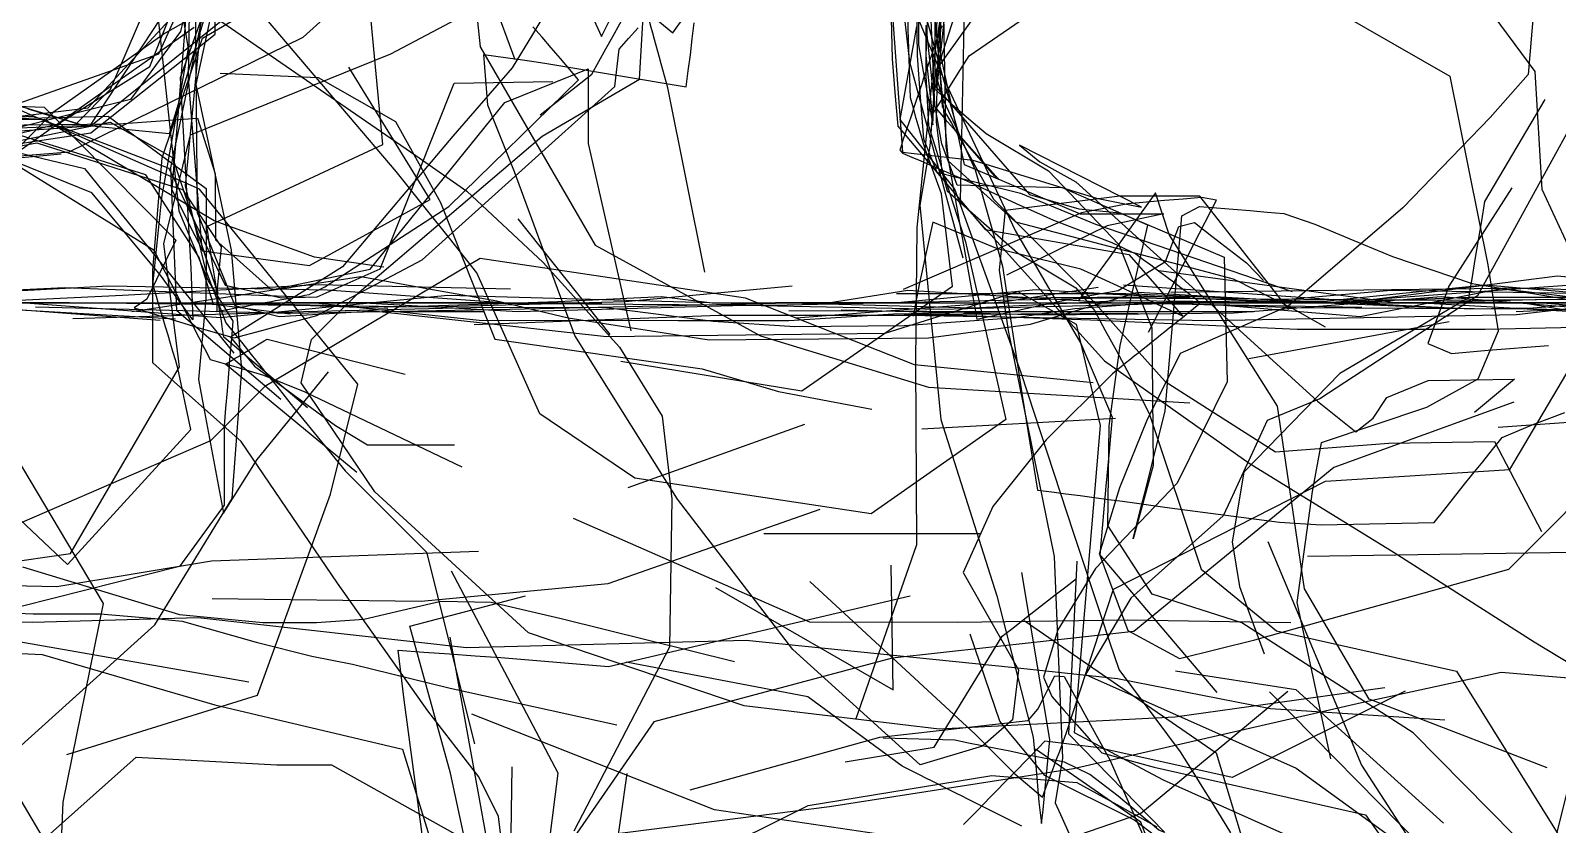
# Model space of a CAD drawing. Header units: metres. Extents: x 30 to 6769, y 117 to 5736.
# Drawn here: x 3719 to 4872, y 1116 to 1715 of the extents above; entities that cross this region are included whole.
import ezdxf

# ---------------------------------------------------------------- set-up
doc = ezdxf.new("R2010")
doc.units = ezdxf.units.M
doc.layers.add('FLOOR_0', color=1, linetype='Continuous')
doc.layers.add('FLOOR_1', color=2, linetype='Continuous')

msp = doc.modelspace()

# ---------------------------------------------------------------- linework, layer by layer
at = {"layer": 'FLOOR_0', "color": 3}
for points in [[(3546.9, 2335.2), (3762.4, 2300.9), (3823.4, 2268.7), (3867.5, 2237.8), (3935, 2174.9), (3945.7, 2119.7), (3912.7, 2072.2), (3853.5, 2069.3), (3825.2, 1933.8), (3833.2, 1852.4), (3838.6, 1799.6), (3838.6, 1763.8), (3836.1, 1720), (3826, 1595.5), (3829.9, 1587.7), (3833.8, 1580), (3837.6, 1572.3), (3841.5, 1564.5), (3845.4, 1556.8), (3849.3, 1549), (3929.9, 1537.9), (4021, 1587.8), (3959.7, 1687.9)], [(3618.2, 1615), (3740.2, 1645.1), (3809.4, 1688.4), (3822.8, 1721.9), (3834.7, 1747.9), (3843.6, 1757.9), (3852.5, 1767.8), (3861.3, 1777.8), (3870.2, 1787.8), (3879, 1797.7), (3917.1, 1805.1), (3996.2, 1780), (4119.5, 1831.2), (4255.1, 1922.3), (4216.2, 2044.4)], [(4284.6, 1922.5), (4133.1, 1810.9), (4069, 1771.9), (4055.4, 1736.6), (4058.7, 1703.3), (4145.6, 1553.4), (4270.4, 1484.8), (4397.2, 1446.2), (4594.5, 1434.4)], [(4352.6, 1813.3), (4405.9, 1685.3), (4462.7, 1564.5), (4512.4, 1479.2), (4536, 1423.5), (4533.7, 1397.5), (4531.3, 1371.4), (4528.9, 1345.3), (4526.6, 1319.3), (4547.9, 1262.4), (4586.9, 1241.1), (4643.7, 1255.3), (4707.6, 1273.1), (4771.5, 1290.8), (4835.4, 1308.6), (4920.6, 1393.9)], [(3655.1, 1644.1), (3762.9, 1657.2), (3851.6, 1753.5), (3842.4, 1794.8), (3837.4, 1800.7), (3835.3, 1782), (3833.2, 1763.2), (3855.8, 1727.6), (4010.3, 1621.1), (4048.8, 1594.2), (4106.5, 1540.2), (4164, 1476.3), (4196.3, 1424.2), (4203.6, 1361.8), (4201.8, 1249.7), (4129.6, 1110.7)], [(3928.5, 1430.6), (3865.3, 1484), (3864.4, 1490), (3863.5, 1496), (3862.5, 1502), (3861.6, 1507.9), (3860.7, 1513.9), (3859.8, 1519.9), (3858.9, 1525.8), (3858, 1531.8), (3857, 1537.8), (3856.1, 1543.7), (3855.2, 1549.7), (3854.3, 1555.7), (3853.4, 1561.7), (3852.4, 1567.6), (3985.4, 1629.5), (3972.8, 1763)], [(4839.7, 1107.4), (4763.2, 1185.1), (4633.9, 1268.2), (4566.2, 1289.8), (4532.8, 1341.6), (4533.7, 1416.9), (4542, 1477.5), (4562.9, 1568.4), (4498.5, 1596.8), (4418.9, 1598.8), (4413.1, 1614.4), (4407.3, 1630), (4402, 1659.3), (4397.7, 1758.8)], [(4409.5, 1727.4), (4403.7, 1672.6), (4403.2, 1646.5), (4404.6, 1634), (4406, 1621.5), (4407.4, 1609), (4411.5, 1594.3), (4464.4, 1547.5), (4508.5, 1521.1), (4522.7, 1504.1), (4530.8, 1489), (4538.9, 1474), (4547, 1458.9), (4555.1, 1443.9), (4564.1, 1425.4), (4603.1, 1308.7), (4660.1, 1262), (4795.9, 1231.7), (4879.5, 1097.4)], [(3538.9, 1664.7), (3729.6, 1657.5), (3829.1, 1557.1), (3807.1, 1512.6), (3797.6, 1506), (3822.8, 1498.2), (3848.1, 1490.5), (3873.1, 1483.3), (3893.9, 1489), (3914.8, 1494.7), (3935.6, 1500.3), (4015.1, 1542.3), (4160.5, 1673.2), (4163.7, 1701.3), (4170.9, 1709.5), (4178.2, 1717.6)], [(4827.5, 1415.9), (4898.2, 1421)], [(4064.7, 1100.5), (4036.1, 1257.4)]]:
    msp.add_lwpolyline(points, dxfattribs=at)
at = {"layer": 'FLOOR_0', "color": 5}
for points in [[(4178.2, 2313.6), (4093.5, 2187.8), (4082.9, 2154.3), (4078.1, 2146.4), (4073.4, 2138.5), (4068.7, 2130.6), (4063.9, 2122.6), (4059.2, 2114.7), (4054.5, 2106.8), (4049.7, 2098.9), (4004, 2083), (3911.6, 2098.2), (3869.9, 2129.5), (3860.6, 2115.3), (3863.4, 2075.1), (3850.6, 2017), (3824.4, 1887.3), (3957.1, 1800.9), (4052.4, 1782.4), (4085, 1693.5)], [(4423.4, 1543.6), (4383.1, 1691.7), (4376.5, 1750.9), (4408.5, 1779.7), (4496, 1820), (4515.1, 1856.2), (4486.6, 1879.9), (4458.2, 1903.6), (4308, 1932.6), (4211.7, 2022), (4167.3, 2061.6), (4063.5, 2094.8), (3964.3, 2084.1), (3821.9, 1962.9), (3845.9, 1871.4), (3962.5, 1794.9)], [(4307.8, 1299.3), (4432.7, 1183.9), (4462.4, 1154.2), (4483.3, 1136.4), (4485.9, 1143.4), (4488.5, 1150.4), (4491.1, 1157.3), (4493.8, 1164.3), (4496.4, 1171.3), (4499, 1178.3), (4501.6, 1185.2), (4537.1, 1293.5), (4697, 1375.2), (4836.1, 1383.9), (4911.7, 1511.5), (4951.1, 1722.6), (4992.8, 1926.5), (5100.8, 2076.2)], [(3935.1, 1778.3), (3820.9, 1713.6), (3736.7, 1653.8), (3671.8, 1588.4)], [(3860.8, 1759.3), (3832.3, 1679.7), (3840.3, 1536.1), (3841.9, 1497), (3817.5, 1530.6), (3765.6, 1592.9), (3644.4, 1642.1)], [(4113.4, 1737.8), (4098.3, 1712.5), (4083.1, 1687.2), (4038.1, 1635.6), (3954.8, 1537), (3870.3, 1483.9), (3888.5, 1462), (3949.7, 1417.2), (3973.7, 1402.5), (3974.8, 1402.5), (3975.9, 1402.5), (3977.1, 1402.5), (3978.2, 1402.5), (3979.4, 1402.5), (3980.5, 1402.5), (3981.6, 1402.5), (3982.8, 1402.5), (3983.9, 1402.5), (3985, 1402.5), (3986.2, 1402.5), (3987.3, 1402.5), (3988.4, 1402.5), (3989.6, 1402.5), (3990.7, 1402.5), (3991.8, 1402.5), (3993, 1402.5), (3994.1, 1402.5), (3995.2, 1402.5), (3996.4, 1402.5), (3997.5, 1402.5), (3998.7, 1402.5), (3999.8, 1402.5), (4000.9, 1402.5), (4002.1, 1402.5), (4003.2, 1402.5), (4004.3, 1402.5), (4005.5, 1402.5), (4006.6, 1402.5), (4007.7, 1402.5), (4008.9, 1402.5), (4010, 1402.5), (4011.1, 1402.5), (4012.3, 1402.5), (4013.4, 1402.5), (4014.6, 1402.5), (4015.7, 1402.5), (4016.8, 1402.5), (4018, 1402.5), (4019.1, 1402.5), (4020.2, 1402.5), (4021.4, 1402.5), (4022.5, 1402.5), (4023.6, 1402.5), (4024.8, 1402.5), (4025.9, 1402.5), (4027, 1402.5), (4028.2, 1402.5), (4029.3, 1402.5), (4030.5, 1402.5), (4031.6, 1402.5), (4032.7, 1402.5), (4033.9, 1402.5), (4035, 1402.5), (4036.1, 1402.5), (4037.3, 1402.5), (4038.4, 1402.5), (4039.5, 1402.5)], [(4893.4, 1525), (4860.7, 1595.5), (4855.4, 1684.5), (4814.3, 1740.2)], [(3641, 1615.4), (3724.2, 1630.6), (3834, 1595.3), (3863.2, 1552.2), (3860.3, 1520.7), (3860.1, 1503.4), (3863.3, 1504), (3866.5, 1504.6), (3869.6, 1505.1), (3872.8, 1505.7), (3875.9, 1506.3), (3879.1, 1506.9), (3882.3, 1507.4), (3885.4, 1508), (3888.6, 1508.6), (3891.7, 1509.2), (3894.9, 1509.7), (3898.1, 1510.3), (3901.2, 1510.9), (3904.4, 1511.5), (3907.5, 1512), (3910.7, 1512.6), (3913.8, 1513.2), (3917, 1513.8), (3920.2, 1514.3), (3923.3, 1514.9), (3926.5, 1515.5), (3929.6, 1516.1), (3941.5, 1521.8), (4035.1, 1582.5), (4133.1, 1678.3), (4126.3, 1686.3), (4119.4, 1694.4), (4112.5, 1702.4), (4105.6, 1710.4), (4098.7, 1718.4)], [(4625.6, 1109.4), (4618.4, 1121.2), (4611.1, 1132.9), (4603.9, 1144.6), (4596.7, 1156.4), (4587.5, 1170.6), (4541.2, 1233), (4534.3, 1253.5), (4527.5, 1274.1), (4520.7, 1294.6), (4513.8, 1315.1), (4507, 1335.6), (4467.3, 1456.9), (4417.3, 1595.8), (4376, 1648.3), (4388.6, 1718.5)], [(3690.5, 1644.1), (3786, 1645.1), (3845.5, 1649.4), (3858.8, 1607.3), (3859.1, 1557.3), (3880.2, 1538.5), (3901.3, 1519.7), (3975.7, 1535.2), (4077.4, 1661.1), (4140.4, 1686.6), (4140.4, 1658.4), (4140.4, 1630.1), (4172.6, 1488.8)], [(3986.2, 1536.7), (3933.8, 1544.2), (3857.9, 1571.7), (3729.6, 1648.2), (3601.3, 1647.9), (3562.7, 1641.7), (3551.4, 1638.2), (3540.2, 1634.8), (3528.9, 1631.3), (3517.7, 1627.8), (3506.4, 1624.4), (3495.2, 1620.9), (3483.9, 1617.5), (3425.1, 1559.1)], [(4392.2, 1414.6), (4538.4, 1422.7)], [(4103.4, 463.9), (4017.5, 474), (4013.6, 481), (4009.8, 488.1), (4005.9, 495.1), (4002.1, 502.2), (3998.2, 509.2), (3994.4, 516.3), (3990.5, 523.4), (3986.7, 530.4), (3982.8, 537.5), (3982.4, 549.6), (4007, 600.4), (4027.6, 754.3), (4040.3, 868.2), (4045.2, 892.8), (4050.1, 917.4), (4053.2, 984.3), (4053.2, 1076.4), (4036.4, 1154.6), (4005.6, 1265.6), (4093.1, 1288.5)], [(4787.1, 1194.5), (4655.6, 1203.3), (4539.9, 1225.8), (4460, 1234.4), (4259.6, 1254.9), (4048.5, 1249.2), (3845.9, 1271.8), (3721.1, 1268.3), (3657.6, 1269.7)], [(4469.5, 1269.8), (4614.5, 1170), (4640, 1085.9)], [(4570.6, 1105.4), (4552.3, 1119.3), (4485.2, 1152.9), (4451.1, 1193.8), (4428.8, 1259.6)], [(3669.1, 1050.9), (3799.2, 1166.7), (3905.2, 1161), (3946.5, 1161), (4070, 1091.9)], [(4145.5, 1049.9), (4306.4, 1130.1), (4445.2, 1152.9), (4509.4, 1147.5), (4539.5, 1130.8), (4569.6, 1114)]]:
    msp.add_lwpolyline(points, dxfattribs=at)
at = {"layer": 'FLOOR_0', "color": 1}
for points in [[(4164.9, 1465.8), (4301.6, 1443.4), (4415.4, 1522.5), (4407.2, 1592.2), (4394.7, 1625.8), (4392.5, 1633.6), (4390.3, 1641.4), (4388.1, 1649.1), (4385.9, 1656.9), (4383.6, 1664.7), (4381.9, 1716.2), (4381.9, 1758.2), (4383.4, 1794.4), (4415.4, 1866.8), (4395.3, 2005.5), (4383.7, 2101.7), (4375.1, 2161.1), (4375.1, 2185.8), (4392.5, 2205.5), (4492.6, 2165.5), (4601.2, 2122), (4713.8, 2100.3), (4816.1, 2105.2), (4916.8, 2136.1)], [(3665, 973.5), (3608.8, 1153.7), (3545.6, 1342.9), (3530.5, 1414.3), (3514.8, 1419.8), (3499, 1423.7), (3483.3, 1427.7), (3467.5, 1431.6), (3451.8, 1435.5), (3447.6, 1554.4), (3452.1, 1630.9), (3586.8, 1637.4), (3764.7, 1643.9), (3824.2, 1734.6), (3825.2, 1911.2), (3878.4, 2086.9), (3983.2, 2097.6), (3972.5, 2157.3)], [(4829.7, 937.5), (4863.5, 1075.7), (4880.6, 1144), (4896.8, 1325.3), (4925.1, 1545.3), (4911.7, 1717.8), (4887.6, 1823.7), (4829.3, 1906), (4674.3, 1859.8), (4558.3, 1830.8), (4443.8, 1795.1), (4412.6, 1766.7), (4409.1, 1744.2), (4405.7, 1721.7), (4402.2, 1699.3), (4388.6, 1566.6), (4387.4, 1465.3), (4388.3, 1327), (4342.4, 1195.7)], [(4694.9, 1850.6), (4627.2, 1848.1), (4606.3, 1860.3), (4585.4, 1872.5), (4564.5, 1884.7), (4438.1, 1799.6), (4418.8, 1773.9), (4402, 1725.1), (4412.1, 1617), (4463.1, 1571.1), (4587.5, 1538.4), (4627.4, 1528), (4633, 1525.2), (4638.5, 1522.4), (4644.1, 1519.6), (4649.6, 1516.8), (4655.2, 1514), (4660.8, 1511.3), (4666.3, 1508.5), (4671.9, 1505.7), (4696.8, 1491.6)], [(3621.8, 1614.3), (3779.4, 1646.2), (3826.6, 1619.7), (3856.1, 1531.1), (3860.7, 1517.3), (3854.7, 1535.3), (3848.8, 1553.3), (3838.6, 1679.4), (3840.1, 1780)], [(4123.7, 1769.5), (4150.4, 1711), (4162.7, 1735.6)], [(4424.4, 1744.1), (4421.1, 1586.8), (4530.3, 1466.1), (4639.4, 1388.8), (4748.9, 1321.2), (4854.6, 1253.8), (5003.7, 1163.4)], [(3814.4, 1735.9), (3831.3, 1579.4), (3853.4, 1526.5), (3872.1, 1496), (3871, 1482.9), (3869.9, 1469.7), (3868.8, 1456.5), (3867.7, 1443.3), (3866.6, 1430.2), (3865.5, 1417), (3865.5, 1356.9), (3831.8, 1310.8), (3664.3, 1268.3)], [(3700.3, 1617.2), (3842.8, 1718.1)], [(4407.3, 1719.1), (4401.9, 1704.3), (4401.2, 1702.1), (4400.5, 1699.9), (4399.7, 1697.7), (4399, 1695.5), (4398.3, 1693.3), (4397.5, 1691.1), (4396.8, 1688.9), (4396.1, 1686.8), (4395.3, 1684.6), (4394.6, 1682.4), (4393.9, 1680.2), (4393.1, 1678), (4392.4, 1675.8), (4391.7, 1673.6), (4391, 1671.4), (4390.2, 1669.2), (4389.5, 1667), (4388.8, 1664.8), (4388, 1662.6), (4387.3, 1660.4), (4386.6, 1658.2), (4385.8, 1656), (4385.1, 1653.8), (4384.4, 1651.6), (4383.6, 1649.4), (4382.9, 1647.2), (4382.2, 1645), (4381.4, 1642.9), (4380.7, 1640.7), (4380, 1638.5), (4379.3, 1636.3), (4378.5, 1634.1), (4377.8, 1631.9), (4377.1, 1629.7), (4376.3, 1627.5), (4375.6, 1625.3), (4377.8, 1622.8), (4384.6, 1619.9), (4391.4, 1617), (4398.3, 1614), (4405.1, 1611.1), (4411.9, 1608.2), (4418.7, 1605.3), (4428.5, 1600.9), (4441.1, 1595.2), (4453.7, 1589.4), (4466.3, 1583.7), (4478.9, 1578), (4491.6, 1572.2), (4535.8, 1555.3), (4553.9, 1546.9), (4559.5, 1542.6), (4565.2, 1538.4), (4570.9, 1534.1), (4576.5, 1529.9), (4582.2, 1525.6), (4587.8, 1521.4), (4593.5, 1517.1), (4599.2, 1512.9), (4602.2, 1509.1), (4598.9, 1506.5), (4595.6, 1503.8), (4592.3, 1501.2), (4589, 1498.5), (4585.7, 1495.9), (4582.4, 1493.2), (4579.1, 1490.6), (4575.8, 1488), (4572.5, 1485.3), (4569.2, 1482.7), (4565.9, 1480), (4562.6, 1477.4), (4559.3, 1474.8), (4556, 1472.1), (4552.7, 1469.5), (4549.4, 1466.8), (4546.1, 1464.2), (4542.8, 1461.5), (4539.5, 1458.9), (4536.2, 1456.3), (4486.2, 1406.3), (4445.8, 1356.1), (4423.6, 1306.2), (4465.2, 1232.6), (4460.7, 1194.8), (4438, 1174.9), (4391.1, 1161), (4294.8, 1248.1), (4207.9, 1361.5), (4130.3, 1485.2), (4084.8, 1608.8), (4064.7, 1659.1), (4061.6, 1697.5), (4070.7, 1696.2), (4079.8, 1694.9), (4088.9, 1693.6), (4097.9, 1692.3), (4109.1, 1690.6), (4214.4, 1672.9), (4215.9, 1685), (4217.5, 1697.1), (4219, 1709.2), (4220.5, 1721.3)], [(4370.1, 1726.8), (4377.7, 1623.7), (4386.6, 1622.7), (4395.5, 1621.7), (4404.3, 1620.7), (4413.2, 1619.7), (4422.1, 1618.7), (4430.9, 1617.7), (4524.2, 1588.8), (4558.1, 1582.2), (4465.9, 1628.8), (4481.3, 1616.4), (4508.6, 1601.2), (4612.6, 1507.1), (4691.1, 1435.5), (4719.9, 1412.4), (4732.9, 1422.7), (4743.3, 1438.3), (4774.6, 1451.2), (4839.8, 1452.2), (4809.5, 1426.9)], [(3575.1, 1644.1), (3721.3, 1650.8), (3823.8, 1611.5), (3866.4, 1523.1), (3887.7, 1518.4), (3908.9, 1513.6), (3935.7, 1514.3), (3983.3, 1535.4), (4039.3, 1675.7), (4113.8, 1677)], [(3915.3, 1501.2), (3857.6, 1508.6), (3846.7, 1544.1), (3806.3, 1606.6), (3711.7, 1636.3), (3639.8, 1620.8), (3642.1, 1613.1), (3742.4, 1622.3)], [(4837.7, 1596.8), (4790.1, 1522.5), (4774.3, 1479.2), (4792.2, 1471.6), (4819.8, 1474.1), (4865.5, 1477.6)], [(4157, 1486), (4087.5, 1573.2)], [(4521.6, 1449.5), (4386.7, 1462.9), (4259.2, 1513.4), (4058.7, 1543.4), (3896.2, 1446.7), (3855.1, 1405.5), (3662, 1322)], [(3856.4, 1286.6), (4014.4, 1284.6), (4155.4, 1297.8), (4315.4, 1354)], [(4683.4, 1318.6), (4916.6, 1322), (5030.5, 1251.6), (5162.4, 1214.6), (5260.9, 1214.6), (5352.1, 1183), (5474.6, 1082.8)], [(4018.9, 1080.2), (4001.4, 1210), (3996.9, 1247.4), (4016.3, 1246), (4035.6, 1244.7), (4055, 1243.3), (4074.4, 1241.9), (4155.8, 1235.2), (4383.4, 1288.5)], [(3614.2, 1279.4), (3721.4, 1275), (3772, 1275), (3792.6, 1273.1), (3813.2, 1271.3), (3833.8, 1269.4), (3889.6, 1253.6), (3931.7, 1243), (3962.5, 1236.8), (4036.2, 1218.9), (4162.1, 1191)], [(4467.8, 1114.6), (4463.3, 1116.9), (4458.8, 1119.1), (4454.2, 1121.4), (4449.7, 1123.7), (4445.2, 1125.9), (4440.7, 1128.2), (4436.1, 1130.5), (4431.6, 1132.7), (4427.1, 1135), (4422.6, 1137.2), (4418, 1139.5), (4413.5, 1141.8), (4409, 1144), (4404.5, 1146.3), (4400, 1148.6), (4395.4, 1150.8), (4390.9, 1153.1), (4386.4, 1155.3), (4381.9, 1157.6), (4377.3, 1159.9), (4306.2, 1212.2), (4169.1, 1238.4)], [(4217.4, 1142.1), (4360.6, 1181.7), (4472.6, 1194.3), (4479.9, 1202.8), (4484.1, 1211.2), (4488.3, 1219.7), (4492.6, 1228.2), (4499.7, 1227.7), (4516.9, 1196.1), (4534.1, 1164.6), (4582.8, 1054.2), (4577.7, 1066.9), (4572.7, 1079.6), (4567.6, 1092.3), (4562.5, 1104.9), (4557.5, 1117.6), (4478.1, 1172.8)], [(4668.6, 1216.3), (4557.4, 1123.9), (4511.4, 1108)], [(4731.3, 924.6), (4770.2, 1098.6), (4654.8, 1215.9)], [(3764.9, 1044.5), (3675.3, 1196.3)]]:
    msp.add_lwpolyline(points, dxfattribs=at)
at = {"layer": 'FLOOR_0', "color": 6}
for points in [[(4228.4, 1532.9), (4200.5, 1672.1), (4199.2, 1676.7), (4198, 1681.3), (4196.7, 1685.9), (4195.5, 1690.4), (4194.2, 1695), (4193, 1699.6), (4191.7, 1704.2), (4190.5, 1708.8), (4189.2, 1713.4), (4188, 1717.9), (4186.7, 1722.5), (4185.5, 1727.1), (4184.2, 1731.7), (4183, 1736.3), (4181.7, 1740.9), (4182.8, 1748.2), (4196, 1770.3), (4223.6, 1851), (4250.6, 1987)], [(4963.9, 1976.8), (4869.9, 1855.9), (4866, 1830), (4862, 1804.1), (4858, 1777.7), (4850.1, 1682.2), (4821.3, 1649.7), (4755.3, 1581.6), (4668.8, 1507.4), (4587.4, 1471.6), (4561.9, 1420.5), (4541.6, 1370), (4526.2, 1320), (4615, 1215.4)], [(4993.6, 1955.3), (4861.3, 1901.7), (4686.8, 1831), (4573.8, 1825.2), (4436.3, 1825.2), (4419.8, 1795.9), (4410.2, 1764.8), (4402, 1730.8), (4402, 1677.2), (4398.2, 1628.1), (4390.8, 1583.5), (4406.6, 1421.6), (4448.8, 1288.6), (4476.3, 1181.8), (4478.5, 1157.3), (4480.7, 1132.8), (4482.7, 1116.5), (4483.8, 1127), (4484.8, 1137.6), (4485.9, 1148.2), (4486.9, 1158.7), (4488, 1169.3), (4489, 1179.9), (4467.7, 1306.2)], [(4395.3, 1719.4), (4401.9, 1658.2), (4410, 1648.5), (4418, 1639.4), (4426.1, 1630.4), (4434.1, 1621.3), (4442.2, 1612.2), (4450.2, 1603.2), (4447.1, 1605.7), (4420.5, 1636.4), (4375.1, 1799.4)], [(3717.3, 1656.3), (3723.4, 1654.5), (3729.5, 1652.7), (3735.7, 1650.8), (3741.8, 1649), (3747.9, 1647.2), (3754, 1645.3), (3779.8, 1671.2), (3830.9, 1790)], [(4483.9, 1789.6), (4425.5, 1772.2), (4388.6, 1764.1), (4388.6, 1747.3), (4388.6, 1730.6), (4388.6, 1713.8), (4388.7, 1696.5), (4391.1, 1665.1), (4393.5, 1633.7), (4403.5, 1608.5), (4435.2, 1600.5), (4466.8, 1592.6), (4523.4, 1569.2), (4671.8, 1518.3)], [(4396.6, 1729.5), (4395.3, 1696.6), (4400, 1651.7), (4407, 1662.8), (4414, 1674), (4421, 1685.2), (4428, 1696.4), (4570.6, 1794.6)], [(3345.5, 1295.2), (3478.6, 1295.2), (3527.1, 1295.2), (3591.6, 1297.8), (3749.5, 1320.6), (3831.9, 1461.5), (3820.1, 1554.3), (3840, 1636.7), (3991.3, 1697.8), (4157.6, 1786)], [(3843.3, 1769.2), (3845.2, 1578.1), (3873.6, 1507.8), (3890.3, 1503.7), (3907, 1499.5), (3978.2, 1503.9), (4154.1, 1484.5), (4364.5, 1486.8), (4464.8, 1518.3), (4508.8, 1493.7), (4527, 1417.2), (4507.4, 1185.2), (4574.4, 1149.5), (4740.5, 1075.2)], [(3852, 1729.7), (3823.9, 1637.5), (3821.4, 1637.7), (3818.9, 1638), (3816.3, 1638.3), (3813.8, 1638.5), (3811.3, 1638.8), (3808.8, 1639), (3806.2, 1639.3), (3803.7, 1639.5), (3801.2, 1639.8), (3798.7, 1640), (3796.2, 1640.3), (3793.6, 1640.5), (3791.1, 1640.8), (3788.6, 1641), (3786.1, 1641.3), (3783.6, 1641.5), (3781, 1641.8), (3778.5, 1642), (3776, 1642.3), (3773.5, 1642.5), (3770.9, 1642.8), (3768.4, 1643), (3765.9, 1643.3), (3763.4, 1643.6), (3760.9, 1643.8), (3758.3, 1644.1), (3734.6, 1651.2), (3709.2, 1658.8)], [(3746.7, 1168.8), (3890.8, 1213.5), (3945.9, 1365.4), (3966.4, 1448.5), (3846.9, 1595.6), (3706.3, 1657.5), (3597.1, 1657.5), (3496.7, 1657.5), (3456.4, 1567.7)], [(4563.5, 1487.6), (4614.8, 1587.3), (4603.3, 1589.3), (4589.5, 1588.1), (4575.6, 1587), (4561.8, 1585.8), (4547.9, 1584.7), (4512.9, 1577.9), (4378.1, 1520)], [(4669.4, 1504.7), (4602.2, 1590.4), (4582.1, 1590.4), (4562, 1590.4), (4541.8, 1590.4), (4455.2, 1579.6), (4453, 1557.1), (4450.7, 1534.6), (4457.4, 1488.9), (4492.3, 1318.3), (4498.5, 1165.8), (4493, 1132.3), (4498.2, 1120.5), (4503.5, 1108.7), (4508.7, 1096.8), (4514, 1085), (4641.2, 1072), (4729, 1054.1), (4797.2, 1002.6)], [(3965.6, 1381.7), (3866.6, 1463.6), (3869.1, 1465.1), (3871.5, 1466.5), (3873.9, 1468), (3876.3, 1469.4), (3878.7, 1470.9), (3881.2, 1472.3), (3883.6, 1473.8), (3886, 1475.2), (3888.4, 1476.7), (3890.8, 1478.1), (3893.2, 1479.6), (3895.7, 1481), (3898.1, 1482.5), (4002.3, 1456)], [(3702.3, 1403.9), (3774.3, 1282.7), (3743.8, 1132.8), (3738, 995.9)], [(4236.6, 1294.7), (4370.6, 1217.5), (4369.2, 1311.7)], [(4419.3, 1099.8), (4235.8, 1126.9), (4052.6, 1199.2)], [(4332.3, 499.2), (4171.5, 563), (4153, 684.9), (4151.3, 697.9), (4149.7, 710.9), (4148.1, 723.9), (4115, 821.5), (4044.6, 876.1), (4026.9, 875.2), (4028.5, 883.9), (4030.1, 892.5), (4031.6, 901.1), (4033.2, 909.8), (4034.8, 918.4), (4036.3, 927), (4037.9, 935.7), (4039.5, 944.3), (4081.3, 1041.2), (4083, 1159.4)]]:
    msp.add_lwpolyline(points, dxfattribs=at)
at = {"layer": 'FLOOR_0', "color": 4}
for points in [[(4104, 1651.9), (4143.2, 1682.6), (4148.5, 1692.1), (4153.7, 1701.6), (4159, 1711.1), (4164.3, 1720.6), (4169.5, 1730), (4197.1, 1745.7), (4210.5, 1770), (4162.5, 1794.1), (4031.8, 1851.2), (3995.6, 1891.1), (3963.3, 1888.8), (3931, 1886.5), (3948.5, 1883.5), (3995.1, 1880.2)], [(4390.2, 1791.5), (4389.8, 1704.6), (4393.4, 1684.5), (4397.1, 1664.4), (4400.7, 1644.3), (4402, 1680.1), (4444.2, 1811.5)], [(3663.5, 1644.1), (3816.3, 1697.8), (3853.6, 1781.3)], [(3908.4, 1436.9), (3829.8, 1503.7), (3825.2, 1611.7), (3858.7, 1771.8)], [(3843.1, 1760.4), (3832.5, 1714.8), (3794.9, 1663.3), (3746.4, 1651.2), (3665.2, 1630.9)], [(4741.8, 1219.1), (4583.2, 1196.9), (4405.4, 1187.8), (4258.2, 1205.4), (4095.3, 1260.7), (3979.4, 1367), (3923.6, 1449.4), (3931.5, 1482.1), (3948.9, 1499.4), (3967.4, 1517.9), (4105.7, 1635.8), (4179.2, 1678.8), (4183.8, 1760.4)], [(4395.3, 1717.9), (4395.3, 1681.3), (4397.4, 1643.8), (4410.1, 1602.5), (4425.3, 1555.8), (4455.6, 1421.6), (4354.1, 1350.5), (4175.6, 1377.4), (4103.8, 1426), (4056.3, 1532.5), (4035.7, 1558.7), (4017.4, 1581.6), (3995.4, 1609), (3887.5, 1736)], [(3847.3, 1715.7), (3836.1, 1598.3), (3851.2, 1535.6), (3866.8, 1494.8), (3873.2, 1486.8), (3879.6, 1478.8), (3886, 1470.8), (3892.4, 1462.8), (3898.8, 1454.8), (3905.2, 1446.8), (3911.6, 1438.8), (3918, 1430.8), (3957, 1383), (4018.4, 1321.5), (4054.6, 1176.8)], [(3617.4, 1646.8), (3777.9, 1650.8), (3852, 1596.3), (3852, 1569.2), (3852, 1542.1), (3851.6, 1512.6), (3846.2, 1451.8), (3849.9, 1431.6), (3853.7, 1411.4), (3857.5, 1391.3), (3861.3, 1371.1), (3865.1, 1350.9), (3890.4, 1391.6), (3944.2, 1457.6)], [(4670.9, 1268.2), (4547.3, 1270.1), (4419.3, 1268.3), (4307.6, 1268.6), (4129.3, 1346.9)], [(3660.9, 533.3), (3679.2, 494.7), (3701.9, 501.7), (3724.5, 508.8), (3747.2, 515.9), (3769.9, 523), (3929.4, 579), (4011.9, 645.6), (4044.8, 692.7), (4080.1, 765.4), (4081.9, 785.3), (4083.7, 805.3), (4085.5, 825.3), (4088.2, 850.7), (4092.5, 888), (4096.9, 925.3), (4100.2, 1015.5), (4117.8, 1154.5), (4037.3, 1307.1)]]:
    msp.add_lwpolyline(points, dxfattribs=at)
at = {"layer": 'FLOOR_0', "color": 2}
for points in [[(4402, 1886.3), (4368.4, 1755.4), (4369.9, 1694.1), (4372, 1668.7), (4374.1, 1643.2), (4440.1, 1565.1), (4548.5, 1546.3), (4589.3, 1499.7), (4574, 1506.9), (4558.6, 1514), (4543.2, 1521.1), (4527.8, 1528.2), (4512.4, 1535.3), (4449.5, 1550.5), (4400.6, 1570.8), (4398.6, 1561.6), (4396.5, 1552.4), (4394.5, 1543.2), (4392.4, 1534.1), (4390.4, 1524.9), (4385.8, 1499.8)], [(3707.9, 1639.5), (3764.9, 1643.6), (3918.8, 1768), (4021.1, 1838.8), (4026.4, 1836.6), (4026.4, 1826.4), (4026.4, 1816.3), (4026.4, 1806.2), (4026.4, 1796), (4026.4, 1785.9), (4020.7, 1781.9), (3997.9, 1796.4), (3975, 1811), (3950.4, 1822.5)], [(4598.1, 1791.7), (4791, 1680.9), (4819.6, 1538.6), (4827.3, 1488.3), (4812, 1452.2), (4773.2, 1430.7), (4693.7, 1404.1), (4687, 1367.4), (4675.5, 1283.5), (4700.8, 1165.5)], [(4080.1, 1059.4), (4072.7, 1121.9), (4057.8, 1151.8), (4019.2, 1201.7), (3951.2, 1298.1), (3878.3, 1405.1), (3811.8, 1464.6), (3811.8, 1469.6), (3811.8, 1474.5), (3811.8, 1479.5), (3811.8, 1484.5), (3811.8, 1489.5), (3811.8, 1494.5), (3811.8, 1499.4), (3811.8, 1504.4), (3811.8, 1509.4), (3811.8, 1514.4), (3811.8, 1519.4), (3811.8, 1524.4), (3811.8, 1529.3), (3811.8, 1534.3), (3818.7, 1619.4), (3849.3, 1709.8), (3952.6, 1770.3)], [(4465.2, 1772.8), (4402, 1684.6), (4407.7, 1664.9), (4413.9, 1651.3), (4420.1, 1637.7), (4426.3, 1624.1), (4432.5, 1610.4), (4453.2, 1537.4), (4468.1, 1439.8), (4479.7, 1368.4), (4490.4, 1367), (4501.1, 1365.6), (4511.7, 1364.2), (4522.4, 1362.7), (4533.1, 1361.3), (4543.8, 1359.9), (4554.5, 1358.5), (4565.1, 1357), (4575.8, 1355.6), (4592.9, 1353.3), (4610.2, 1351), (4627.6, 1348.7), (4645, 1346.4), (4662.4, 1344.1), (4693.8, 1342.1), (4779, 1343.9), (4786.3, 1353.1), (4793.7, 1362.3), (4801, 1371.5), (4808.3, 1380.6), (4815.7, 1389.8), (4823, 1399), (4830.3, 1408.2), (4853, 1417.6), (4877.7, 1427.1)], [(3669, 1623.9), (3764.9, 1638.1), (3858.7, 1712.8), (3858.7, 1755.2)], [(4408.7, 1727.6), (4410.3, 1627.7), (4433.8, 1497.5), (4452.3, 1501.5), (4470.9, 1505.5), (4489.4, 1509.5), (4507.9, 1513.4), (4540.6, 1519.2), (4576.3, 1541), (4586.2, 1567.6), (4598.2, 1570.4), (4611.2, 1560.3), (4624.2, 1550.1), (4637.3, 1540), (4650.1, 1526.7)], [(3862.6, 1683.4), (3936.6, 1680.1), (3994.9, 1646.7), (4028.8, 1585.6), (4069.9, 1482.4), (4226.4, 1459.9), (4284.1, 1442.9), (4354.5, 1429.4)], [(4045.2, 1385.7), (3926.6, 1442.4), (3895.6, 1454.9), (3874.7, 1461.2), (3855.1, 1466.8), (3812.6, 1549.4), (3679.2, 1632)], [(4864.4, 1158.6), (4730.1, 1210.6), (4681.2, 1293.7), (4660.7, 1431.7), (4579, 1561.4), (4568.6, 1593), (4557, 1576.7), (4545.3, 1560.3), (4533.6, 1543.9), (4521.9, 1527.6), (4510.2, 1511.2)], [(4639.1, 1467.9), (4790.5, 1495.7)], [(4839.2, 1434.7), (4703.2, 1385.5), (4552.3, 1261.7), (4369.8, 1241.5), (4190, 1193.3), (4089.9, 1048.9), (4067.6, 898.6), (4073.8, 762.6), (4069, 669.5), (3999.5, 592.2)], [(3884.2, 1223.4), (3685.8, 1258), (3565.7, 1268.3), (3538.2, 1271.3), (3524, 1274.9), (3509.7, 1278.5), (3495.5, 1282), (3481.3, 1285.6), (3467, 1289.1), (3452.8, 1292.7), (3418.2, 1302.2), (3320, 1323.6), (3177.8, 1328.7), (3078.9, 1328.7), (2859.2, 1324.7), (2682.3, 1307.8), (2636.3, 1304), (2548.6, 1319.3)], [(4436.1, 1335.4), (4273.1, 1335.4)], [(4653.6, 1329.5), (4724.1, 1160.6), (4811.5, 1025.8)], [(4057.6, 1322), (3856, 1314.7), (3739.2, 1295.2), (3636, 1297.6), (3520.1, 1306.2)], [(4509.3, 1314.7), (4502.9, 1184.3), (4575.7, 1109.7), (4571.3, 1111.5), (4566.2, 1115.8), (4561, 1120.1), (4555.9, 1124.4), (4550.7, 1128.7), (4545.6, 1133), (4540.4, 1137.3), (4519, 1153.7), (4499.9, 1162.8), (4489.6, 1164.9), (4479.2, 1167), (4468.9, 1169), (4458.6, 1171.1), (4448.2, 1173.2), (4437.9, 1175.3), (4427.5, 1177.3), (4417.2, 1179.4), (4363.2, 1181.1)], [(4077.6, 804.1), (4026.4, 882.3), (4026.4, 889.5), (4026.4, 896.8), (4026.4, 904.1), (4026.4, 911.4), (4026.4, 918.7), (4026.4, 926), (4026.4, 933.2), (4026.4, 940.5), (4026.4, 947.8), (4036.4, 985.3), (4130.9, 1105), (4322.6, 1129.4), (4506.8, 1158.1), (4724.2, 1208), (4829.7, 1230.8), (5032.4, 1213.7), (5176.6, 1171.8), (5362.2, 1161), (5524.8, 1095.1)]]:
    msp.add_lwpolyline(points, dxfattribs=at)
at = {"layer": 'FLOOR_0', "color": 7}
for points in [[(3593.1, 1024.4), (3557, 1215.4), (3611.4, 1425.1), (3615.5, 1437.3), (3619.6, 1449.5), (3623.6, 1461.7), (3627.7, 1473.9), (3628.4, 1504.3), (3618.5, 1570.9), (3630.7, 1614.2), (3748.6, 1623.9), (3925.1, 1710.5), (3950.5, 1733.4), (4041.9, 1809.5)], [(3679.9, 1375.6), (3747.3, 1312.1), (3840.3, 1414.1), (3830.6, 1460.6), (3828.8, 1466.8), (3826.9, 1473), (3825, 1479.2), (3823.2, 1485.4), (3821.3, 1491.6), (3819.5, 1497.8), (3817.6, 1504), (3815.7, 1510.2), (3813.9, 1516.4), (3812, 1522.6), (3812, 1525.5), (3812.3, 1527.9), (3812.5, 1530.4), (3812.8, 1532.8), (3813, 1535.3), (3813.2, 1537.7), (3813.5, 1540.2), (3813.7, 1542.7), (3814, 1545.1), (3814.2, 1547.6), (3814.5, 1550), (3814.7, 1552.5), (3815, 1554.9), (3815.2, 1557.4), (3815.5, 1559.9), (3815.7, 1562.3), (3815.9, 1564.8), (3816.2, 1567.2), (3816.4, 1569.7), (3816.7, 1572.1), (3816.9, 1574.6), (3817.2, 1577.1), (3817.4, 1579.5), (3817.7, 1582), (3817.9, 1584.4), (3818.2, 1586.9), (3818.4, 1589.3), (3838.6, 1702), (3822.1, 1801)], [(4105.2, 1795.7), (4204.4, 1713.8), (4212.6, 1725.4)], [(3691.5, 1156.8), (3813.1, 1266.7), (3871.5, 1362), (3878.8, 1459.4), (3871.1, 1549.5), (3844.4, 1674.7), (3864.7, 1769.1)], [(4407.3, 1748.6), (4403.2, 1672.8), (4473.6, 1591.7), (4510.9, 1580.8), (4541.7, 1577.8), (4620.5, 1544.2), (4622.9, 1450.1), (4585, 1373.7), (4523.3, 1309.1), (4494.9, 1262.9), (4484.2, 1227.1), (4490.4, 1212.4), (4499.8, 1201.8), (4509.2, 1191.2), (4518.6, 1180.6), (4528.1, 1170), (4567.6, 1159), (4727.3, 1123), (4806.9, 1010.3)], [(4403.9, 1729.6), (4403.2, 1711.8), (4424.3, 1614.4), (4511.9, 1577), (4575.1, 1577), (4532.2, 1568.1), (4456.3, 1530.7)], [(4402, 1724.2), (4402, 1713.6), (4402, 1703), (4402, 1692.3), (4402, 1681.7), (4402, 1671.1), (4414.8, 1659.9), (4427.8, 1648.7), (4440.9, 1637.6), (4487.8, 1609.5), (4540.9, 1554), (4565.9, 1490.9), (4566.9, 1387), (4551.9, 1331.5), (4556.7, 1350.9), (4561.6, 1370.2), (4566.4, 1389.5), (4571.2, 1408.9), (4576, 1428.2), (4588.6, 1575.5), (4601.9, 1582.7), (4614.7, 1581.6), (4627.4, 1580.5), (4640.1, 1579.5), (4652.9, 1578.4), (4665.6, 1577.4), (4688.9, 1569.2), (4718.3, 1556.9), (4747.7, 1544.7), (4807.8, 1524.4), (4928.1, 1504.5)], [(4406.5, 1725), (4406.1, 1710.7), (4405.8, 1683.9), (4407.5, 1658.2), (4411, 1651.8), (4414.6, 1645.5), (4418.1, 1639.1), (4421.6, 1632.7), (4425.2, 1626.3), (4428.7, 1620), (4432.3, 1613.6), (4435.8, 1607.2), (4439.3, 1600.9), (4442.9, 1594.5), (4446.4, 1588.1), (4510.4, 1523.6), (4576, 1450.3), (4659.4, 1397.3), (4702.1, 1400.5), (4744.8, 1403.8), (4824.7, 1405.1), (4860.2, 1337.2)], [(4895.9, 1668.1), (4811.8, 1515), (4692.8, 1437.4), (4652.9, 1420.9), (4647.4, 1408.9), (4641.8, 1396.9), (4636.3, 1384.9), (4630.8, 1372.9), (4625.2, 1360.9), (4619.7, 1348.9), (4550.1, 1286.7), (4515.8, 1229), (4674.8, 1158.3), (4807.4, 1062.1)], [(4862.7, 1663.5), (4817.1, 1586.3), (4814.7, 1571.7), (4812.2, 1557.2), (4809.8, 1542.6), (4807.4, 1528), (4805, 1513.5), (4707.9, 1456.4), (4635.3, 1381.9), (4626.6, 1329.2), (4632.2, 1295.5), (4650.8, 1244.8)], [(4303.8, 1418), (4170.2, 1370.1)], [(3351.9, 1320.9), (3456.9, 1293.7), (3518.9, 1274.5), (3540.6, 1269.4), (3562.2, 1264.3), (3583.8, 1259.2), (3605.4, 1254.2), (3627, 1249.1), (3728.2, 1244.1), (3858.4, 1206.2), (4000.1, 1172.6), (4020.2, 1107.2), (4017.8, 1031.4), (4024, 933.7), (4034.4, 900.8), (4043.6, 879.3), (4052.8, 857.9), (4062, 836.4), (4126.1, 759.3), (4201.7, 677.9), (4220.4, 612.5)], [(3713.4, 1310.5), (3831.7, 1274.5), (3894.8, 1268.3), (3935.3, 1268.3), (3971.1, 1271), (4000, 1277.7), (4029, 1284.4), (4067.2, 1283.7), (4120, 1271.5), (4250.8, 1238.9)], [(4334.5, 1163.1), (4401.5, 1174.3), (4452.8, 1258), (4460.9, 1264.2), (4468.9, 1270.5), (4476.9, 1276.7), (4485, 1282.9), (4493, 1289.2), (4501, 1295.4), (4509, 1301.7)], [(4583.8, 1232), (4674.7, 1217.8), (4786.2, 1116.8)], [(4757.3, 1216.6), (4626.6, 1151.3), (4526, 1173.7), (4485.2, 1178.7), (4480.1, 1173.5), (4475, 1168.2), (4469.9, 1163), (4464.7, 1157.7), (4459.6, 1152.5), (4454.5, 1147.2), (4449.3, 1141.9), (4444.2, 1136.7), (4439.1, 1131.4), (4434, 1126.2), (4428.8, 1120.9), (4423.7, 1115.7)], [(4155.5, 1053.2), (4169.7, 1154.4)]]:
    msp.add_lwpolyline(points, dxfattribs=at)
at = {"layer": 'FLOOR_1', "color": 4}
for points in [[(4516.2, 1509.9), (4698.2, 1511.4), (4817.7, 1523.3), (4914.5, 1515.1), (5035.3, 1522.8), (5178, 1513.4), (5300.9, 1509.9), (5381.9, 1512.1), (5451, 1569.8), (5437.9, 1639.7), (5423.1, 1691.8), (5433.3, 1861.4), (5422.4, 2020.3), (5377.6, 2223.6), (5369.5, 2376.4), (5373.1, 2504.1), (5353.9, 2569.5), (5335.9, 2601.8), (5364.3, 2598.6), (5437.3, 2517.1), (5423.3, 2491.2), (5394.2, 2477.5), (5365, 2463.8), (5335.9, 2450.1)], [(4613.8, 1509.9), (4786.9, 1509.9), (4902.8, 1509.9), (5011.9, 1519.9), (5180.8, 1511.2), (5342.4, 1506.3), (5425, 1532.6), (5448.2, 1645.6)], [(4365.9, 1500.7), (4610.6, 1496.5), (4841.2, 1501.1), (4917.1, 1509.9), (4975.5, 1511.4)], [(4291.9, 1504), (4448.1, 1503.2), (4547.1, 1503.2), (4642.8, 1503.2)], [(4841, 1503.2), (4926.4, 1507.2)]]:
    msp.add_lwpolyline(points, dxfattribs=at)
at = {"layer": 'FLOOR_1', "color": 7}
for points in [[(4331.4, 1504.6), (4485.2, 1500.7), (4627.9, 1502.2), (4784.3, 1514.5), (4923.5, 1503.2), (5095.1, 1509.9), (5268.2, 1509.8), (5397.5, 1503.2), (5461.6, 1594.7), (5430.9, 1691.3), (5353.8, 1799.3), (5341.4, 1822.1), (5328.9, 1845), (5316.5, 1867.8), (5286, 1972.3), (5309.7, 2097.3), (5340.9, 2224.1)], [(3751.4, 1497.9), (3925.4, 1503.2), (4051.5, 1506.3), (4152.3, 1506.5), (4234.8, 1496), (4296.4, 1491.9), (4379, 1492.6), (4463.6, 1498.7), (4507.8, 1505.5), (4566.5, 1509.9), (4674.7, 1506.2), (4854, 1505.3), (4995.5, 1501.8), (5128.5, 1506.8), (5277.4, 1507.6), (5427.8, 1526), (5458.1, 1659.9), (5449.8, 1766.1), (5427.2, 1869), (5400.6, 1985.6), (5381.8, 2054.6), (5367.7, 2131.7)], [(4911.2, 1509.9), (4807, 1509.9), (4749.3, 1509.9), (4571.2, 1534)], [(4075.7, 1509.9), (3943.3, 1519.3), (3778.4, 1522.3), (3595.1, 1512.5), (3412, 1509.9), (3222.6, 1516.6), (3018.2, 1523.3), (2887.9, 1468.9), (2864.1, 1347.3), (2863.7, 1315.5), (2860.7, 1307.5), (2857.8, 1299.5), (2854.8, 1291.5), (2851.8, 1283.5), (2848.8, 1275.6), (2856.2, 1217.4)], [(4531.3, 1516.6), (4668.4, 1510.2), (4824.5, 1509.9)], [(3817.3, 1496.5), (3662.7, 1508.1)], [(3742.5, 1509.9), (3860.7, 1509.9), (3934.8, 1509.9), (4058.1, 1496.7), (4208.4, 1496.5), (4291.8, 1496.5), (4371, 1501.5), (4464.4, 1503.2), (4600.8, 1503.2)]]:
    msp.add_lwpolyline(points, dxfattribs=at)
at = {"layer": 'FLOOR_1', "color": 1}
for points in [[(4637.7, 1509.9), (4746.3, 1519.4), (4869.5, 1517.5), (5040.6, 1517.2), (5189.4, 1509.9), (5301.9, 1509.9), (5399.4, 1512.6), (5438.7, 1534.4), (5458.9, 1563.7), (5465.8, 1598.2), (5472.7, 1632.7), (5457.4, 1745.7), (5416.8, 1839.3), (5395.6, 1999)], [(4544.6, 1523.3), (4739.3, 1509.9), (4838.7, 1509.9), (5027.6, 1509.9), (5218.7, 1503.2), (5394.5, 1509.9), (5427.4, 1542.8), (5448.2, 1629.6), (5411.6, 1710.4), (5354, 1768.6), (5278.9, 1821.7), (5092.6, 1870), (4845.7, 1862.7), (4635.9, 1843.5), (4510.6, 1832), (4400.1, 1837.3), (4170.5, 1834.3)], [(5383.4, 1667.2), (5451, 1552.3), (5376.3, 1509.9), (5268.9, 1509.9), (5080.1, 1533.6), (4886.3, 1523.3), (4701.9, 1510), (4546.3, 1516.6), (4373.2, 1516.6)], [(3438.3, 1641.5), (3651.8, 1637.1), (3760.2, 1611.4), (3872.8, 1471.8)], [(3795.8, 1503.2), (3968.6, 1529.6), (4020, 1520.5), (4071.3, 1511.4), (4125.3, 1498.6), (4231.7, 1481.8), (4397.2, 1483.3), (4474.2, 1493.6), (4555.6, 1517.8), (4697.9, 1509.9), (4804.9, 1514.2), (5001.9, 1514)], [(3505.6, 1509.9), (3744.9, 1521.5), (3930.7, 1514.2)], [(4033.8, 1509.9), (4279.1, 1508), (4532.2, 1513.5), (4792.1, 1511.9), (5016.3, 1513.6)], [(2852.8, 1067.5), (2840.5, 1250.8), (2844.1, 1279.6), (2846.1, 1364), (2900.6, 1496.5), (2930.1, 1496.5), (2959.6, 1496.5), (3056.7, 1500.3), (3260.6, 1509.9), (3349.2, 1509.9), (3474.7, 1509.9), (3728.8, 1509.9)], [(3994.4, 1503.2), (4061.7, 1503.2)]]:
    msp.add_lwpolyline(points, dxfattribs=at)
at = {"layer": 'FLOOR_1', "color": 6}
for points in [[(4580.3, 1517.9), (4851, 1521.1), (5116.2, 1509.9), (5306.4, 1521.5), (5418.5, 1537.2), (5430.3, 1580.8), (5421.8, 1668.5), (5394.5, 1922.9)], [(4827.2, 1509.9), (4916.8, 1509.9), (4974.8, 1509.9), (5098.1, 1509.9), (5234.1, 1506.7), (5344.2, 1506.7), (5402, 1523), (5418, 1551), (5421.4, 1594), (5421.4, 1641.1), (5416.9, 1664.2), (5412.1, 1685.7), (5394.7, 1717.7), (5329.5, 1820.9)], [(4294.5, 1522.5), (4168.3, 1510.7), (4023.6, 1506.6), (3877.8, 1508.3), (3748.8, 1509.9), (3628.3, 1509.9), (3489.4, 1509.9), (3414.5, 1509.9), (3369.1, 1509.9), (3290, 1509.9), (3181, 1503.2), (3120.5, 1509.3), (3030, 1510.2), (2946.1, 1516.1), (2902.7, 1485.5), (2880.4, 1344.1)], [(3693.8, 1509.9), (3863, 1509.9), (3997.3, 1506.7), (4117.5, 1510.8), (4195.7, 1514.7), (4234.1, 1509.9), (4321.5, 1509.9), (4381.8, 1519.3), (4539.4, 1509.9), (4724.5, 1506.5)], [(4594.8, 1514.3), (4454.5, 1513.3)]]:
    msp.add_lwpolyline(points, dxfattribs=at)
at = {"layer": 'FLOOR_1', "color": 3}
for points in [[(4054.4, 1493.4), (4239, 1500.5), (4284, 1500.5), (4328.9, 1500.5), (4373.9, 1500.5), (4418.9, 1500.5), (4519.5, 1497), (4675.7, 1489.9), (4817.7, 1489.9), (4977.4, 1493.4), (5155, 1500.5), (5311.2, 1500.5), (5442.5, 1568), (5549, 1703.1)], [(3723.2, 1506.8), (3915.4, 1502.1), (4081.3, 1505.1), (4292.9, 1509.9), (4430.9, 1506), (4541.7, 1511.6), (4652.2, 1510.7), (4760.2, 1509.9), (4864.9, 1512.7), (4988.5, 1510.7), (5138.3, 1499.2), (5292.1, 1509.9), (5389.6, 1511.5), (5400.1, 1520.9), (5410.5, 1530.3), (5420.9, 1539.7), (5431.4, 1549.1), (5441.8, 1558.5), (5452.2, 1567.9), (5459.1, 1692.4)], [(4712.2, 1509.9), (4872.3, 1530.2), (5024.7, 1515.6), (5193.7, 1509.9), (5354.4, 1503.2), (5418.3, 1526.9), (5448.3, 1557.5)], [(4796.3, 1505.4), (4692.3, 1509.9), (4591.6, 1513), (4478.7, 1519.7), (4374, 1509.9), (4281.7, 1509.9)], [(3989.2, 1505.5), (3864.9, 1509.9)], [(4366.2, 1509.9), (4488.2, 1509.9), (4613.1, 1509.9)], [(4770.3, 1509.9), (4906.3, 1502.1)]]:
    msp.add_lwpolyline(points, dxfattribs=at)
at = {"layer": 'FLOOR_1', "color": 2}
for points in [[(4791.4, 1509.9), (4880, 1509.9), (5015, 1503.5), (5159, 1505), (5296.3, 1509.9), (5382.1, 1520.3), (5437.7, 1614.3)], [(4081.6, 1520.2), (3936.6, 1523.3), (3788.9, 1515.4), (3673.7, 1509.9), (3576.5, 1514.8)], [(3665.1, 1513.7), (3862.7, 1498.7), (4034.5, 1515.5), (4240.8, 1509.9), (4458.6, 1509.9), (4656.3, 1509.9), (4778.5, 1509.9), (4846.5, 1509.9), (4908.8, 1499.4), (5038.6, 1509.9), (5197.6, 1498.9), (5339.5, 1496.5), (5400.5, 1503.6), (5436.8, 1512.4), (5444.4, 1521.4), (5451.9, 1530.4)], [(4297.5, 1498.6), (4453.5, 1510.6), (4525.4, 1521.6)], [(4684.7, 1509.9), (4790.4, 1509.9), (4861.1, 1509.9), (4942, 1503.1), (5075.3, 1512.8)], [(2852.8, 1330.1), (2903.2, 1493.2), (3025.6, 1509.9), (3163, 1509.9), (3294, 1509.9), (3448.3, 1509.9), (3620, 1509.9), (3828.9, 1497.7)], [(4378.9, 1501.1), (4555.6, 1502.1)]]:
    msp.add_lwpolyline(points, dxfattribs=at)
at = {"layer": 'FLOOR_1', "color": 5}
for points in [[(4616.9, 1508.3), (4723.3, 1499.6), (4829.7, 1520.6), (4916.1, 1510.3), (4960, 1513.7), (5005.6, 1515.2), (5059.4, 1509.9), (5149.6, 1509.9), (5283.8, 1503.8), (5425, 1520.2), (5478.3, 1553.3)], [(3587.9, 1509.9), (3772.6, 1509.9), (3971.3, 1509.9), (4087.4, 1503.2), (4258.6, 1508), (4406.9, 1505), (4595.3, 1509.9), (4718.5, 1509.9), (4806.6, 1505.4), (4853.6, 1506), (4889.7, 1508.9)], [(4066.6, 1509.9), (3911.2, 1509.9)], [(3991.3, 1509.9), (4150.6, 1509.9)], [(4807.5, 1509.9), (4944.5, 1509.9)]]:
    msp.add_lwpolyline(points, dxfattribs=at)

doc.saveas('drawing.dxf')
